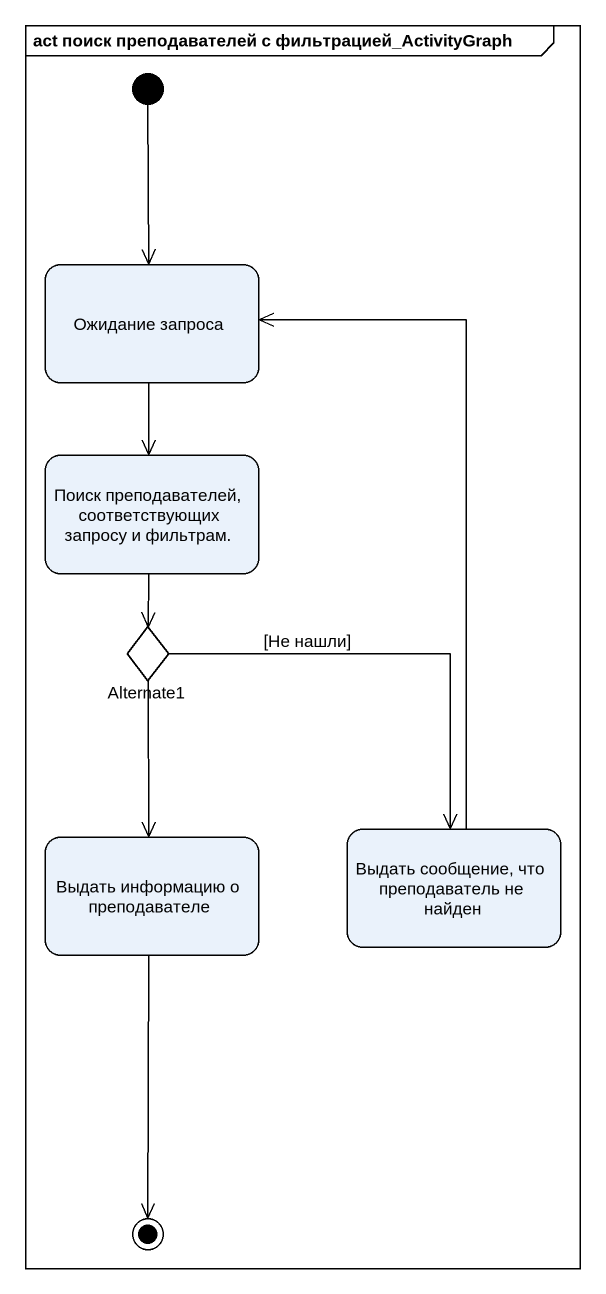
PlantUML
@startuml
mainframe act поиск преподавателей с фильтрацией_ActivityGraph
hide empty description
state "Ожидание запроса" as Ожидание_запроса
state "Поиск преподавателей, соответствующих запросу и фильтрам." as Поиск_преподавателей
state Alternate1 <<choice>>
state "Выдать информацию о преподавателе" as Выдать_информацию_о
state "Выдать сообщение, что преподаватель не найден" as Выдать_сообщение_что
[*] --> Ожидание_запроса
Ожидание_запроса --> Поиск_преподавателей
Поиск_преподавателей --> Alternate1
Alternate1 --> Выдать_информацию_о
Alternate1 --> Выдать_сообщение_что : [Не нашли]
Выдать_сообщение_что -up-> Ожидание_запроса
Выдать_информацию_о --> [*]
@enduml
